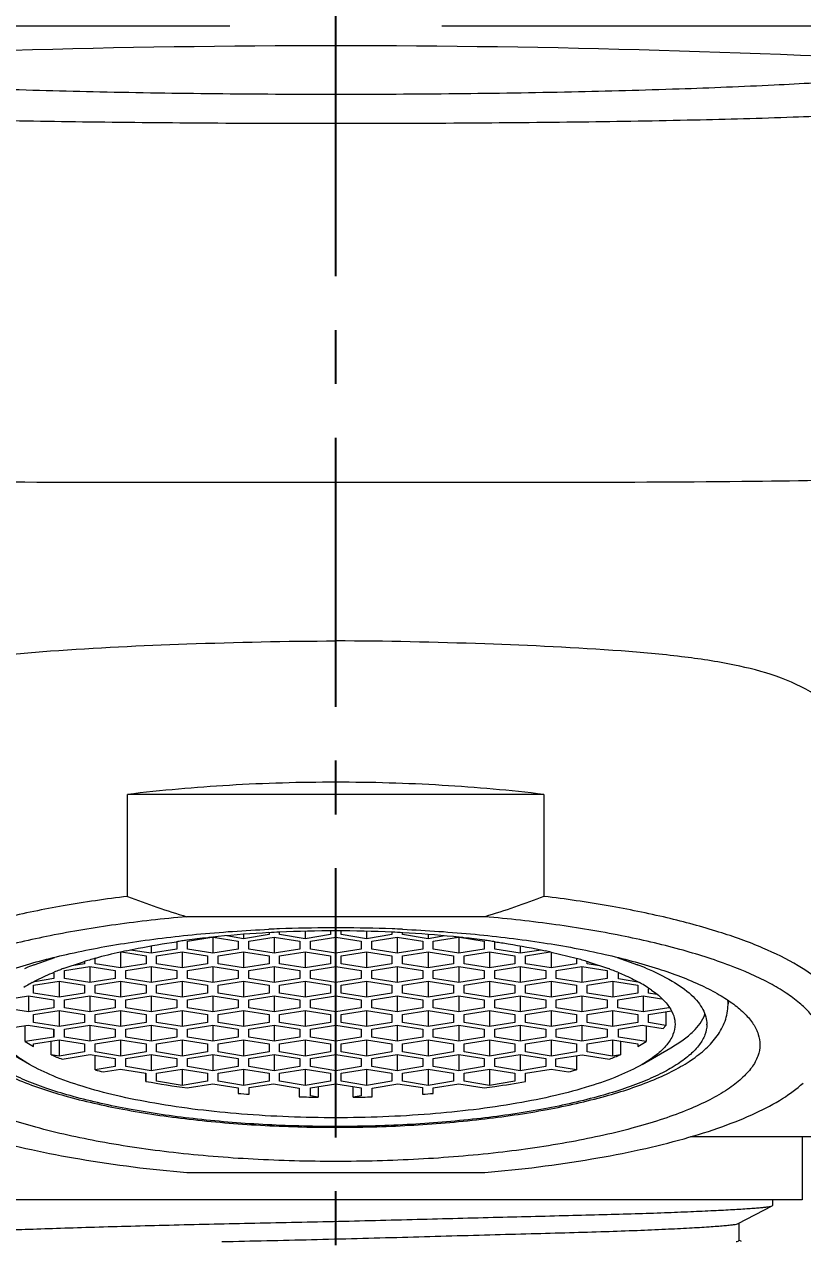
# Model space of a CAD drawing. Header units: millimetres. Extents: x 1334 to 1928, y -1757 to -1337.
# Drawn here: x 1688.21 to 1706.56, y -1538.83 to -1510.11 of the extents above; entities that cross this region are included whole.
import ezdxf

# ---------------------------------------------------------------- set-up
doc = ezdxf.new("R2010")
doc.units = ezdxf.units.MM
doc.header["$LTSCALE"] = 0.1
doc.linetypes.add('CENTERX2', pattern=[101.6, 63.5, -12.7, 12.7, -12.7])
doc.layers.get('0').update_dxf_attribs({"lineweight": 13})
doc.layers.add('CENTER', color=1, linetype='CENTERX2')
doc.layers.add('DIM', color=3, linetype='Continuous', lineweight=9)
doc.styles.get("Standard").update_dxf_attribs({"font": 'arial.ttf'})
doc.dimstyles.new('ISO-25', dxfattribs={"dimtxt": 2.5, "dimasz": 2.5, "dimexe": 1.25, "dimexo": 0.625, "dimtad": 1, "dimtxsty": 'Standard', "dimcen": 2.5, "dimadec": 0, "dimazin": 0, "dimtfac": 1, "dimtmove": 0, "dimatfit": 3, "dimfxl": 0, "dimarcsym": 0})

# ---------------------------------------------------------------- blocks, each defined once
blk = doc.blocks.new('*D28')
at = {"layer": 'Defpoints', "color": 0}
for p in [(1695.552, -1470.324), (1779.445, -1470.324), (1718.551, -1610.158)]:
    blk.add_point(p, dxfattribs=at)
at = {"layer": 'DIM', "color": 0, "linetype": 'ByBlock', "lineweight": -2}
for p, q in [((1696.177, -1470.324), (1780.695, -1470.324)), ((1779.445, -1607.658), (1779.445, -1472.824)), ((1719.176, -1610.158), (1780.695, -1610.158))]:
    blk.add_line(p, q, dxfattribs=at)
at = {"layer": 'DIM', "color": 0}
for points in [[(1779.028, -1472.824), (1779.861, -1472.824), (1779.445, -1470.324)], [(1779.028, -1607.658), (1779.861, -1607.658), (1779.445, -1610.158)]]:
    blk.add_solid(points, dxfattribs=at)
at = {"layer": 'DIM', "color": 0, "insert": (1775.815, -1540.591), "char_height": 5, "attachment_point": 5, "rotation": 90}
blk.add_mtext('139,8', dxfattribs=at)

msp = doc.modelspace()

# ---------------------------------------------------------------- linework, layer by layer
at = {"color": 7, "linetype": 'Continuous'}
for p, q in [((1693.052, -1510.158), (1676.298, -1510.158)), ((1714.809, -1510.158), (1698.052, -1510.158)), ((1695.552, -1511.76), (1695.552, -1510.619)), ((1695.552, -1524.662), (1695.552, -1520.926)), ((1690.643, -1530.688), (1690.643, -1528.284)), ((1700.461, -1528.284), (1690.643, -1528.284)), ((1700.461, -1528.284), (1700.461, -1530.688)), ((1699.066, -1531.168), (1692.038, -1531.168)), ((1692.052, -1531.745), (1692.632, -1531.653)), ((1692.052, -1531.936), (1692.052, -1531.745)), ((1692.629, -1531.653), (1692.651, -1531.651)), ((1692.652, -1531.65), (1692.652, -1532.032)), ((1692.658, -1531.651), (1693.252, -1531.745)), ((1693.377, -1531.686), (1692.984, -1531.623)), ((1693.252, -1531.745), (1693.252, -1531.936)), ((1693.377, -1531.59), (1693.377, -1531.686)), ((1693.977, -1531.59), (1693.377, -1531.686)), ((1693.502, -1531.745), (1694.102, -1531.65)), ((1693.502, -1531.936), (1693.502, -1531.745)), ((1693.977, -1531.548), (1693.977, -1531.59)), ((1694.102, -1531.65), (1694.102, -1532.032)), ((1694.102, -1531.65), (1694.702, -1531.745)), ((1694.227, -1531.59), (1694.227, -1531.537)), ((1694.827, -1531.686), (1694.227, -1531.59)), ((1694.702, -1531.745), (1694.702, -1531.936)), ((1694.827, -1531.512), (1694.827, -1531.686)), ((1695.427, -1531.59), (1694.827, -1531.686)), ((1694.952, -1531.745), (1695.552, -1531.65)), ((1694.952, -1531.936), (1694.952, -1531.745)), ((1695.427, -1531.507), (1695.427, -1531.59)), ((1695.552, -1531.65), (1695.552, -1532.032)), ((1695.552, -1531.65), (1696.152, -1531.745)), ((1695.677, -1531.59), (1695.677, -1531.507)), ((1696.277, -1531.686), (1695.677, -1531.59)), ((1696.152, -1531.745), (1696.152, -1531.936)), ((1696.277, -1531.512), (1696.277, -1531.686)), ((1696.877, -1531.59), (1696.277, -1531.686)), ((1696.402, -1531.745), (1697.002, -1531.65)), ((1696.402, -1531.936), (1696.402, -1531.745)), ((1696.877, -1531.537), (1696.877, -1531.59)), ((1697.002, -1531.65), (1697.002, -1532.032)), ((1697.002, -1531.65), (1697.602, -1531.745)), ((1697.127, -1531.59), (1697.127, -1531.548)), ((1697.727, -1531.686), (1697.127, -1531.59)), ((1697.602, -1531.745), (1697.602, -1531.936)), ((1697.727, -1531.59), (1697.727, -1531.686)), ((1698.12, -1531.623), (1697.727, -1531.686)), ((1697.852, -1531.745), (1698.446, -1531.651)), ((1697.852, -1531.936), (1697.852, -1531.745)), ((1698.452, -1531.65), (1698.452, -1532.032)), ((1698.452, -1531.651), (1698.475, -1531.653)), ((1698.472, -1531.653), (1699.052, -1531.745)), ((1699.052, -1531.745), (1699.052, -1531.936)), ((1690.477, -1532.004), (1690.477, -1532.378)), ((1690.497, -1531.999), (1691.077, -1532.091)), ((1691.202, -1532.032), (1690.713, -1531.954)), ((1691.202, -1531.862), (1691.202, -1532.032)), ((1691.802, -1531.936), (1691.202, -1532.032)), ((1691.327, -1532.091), (1691.927, -1531.996)), ((1691.802, -1531.763), (1691.802, -1531.936)), ((1691.927, -1531.996), (1691.927, -1532.378)), ((1691.927, -1531.996), (1692.527, -1532.091)), ((1692.652, -1532.032), (1692.052, -1531.936)), ((1693.252, -1531.936), (1692.652, -1532.032)), ((1692.777, -1532.091), (1693.377, -1531.996)), ((1693.377, -1531.996), (1693.377, -1532.378)), ((1693.377, -1531.996), (1693.977, -1532.091)), ((1694.102, -1532.032), (1693.502, -1531.936)), ((1694.702, -1531.936), (1694.102, -1532.032)), ((1694.227, -1532.091), (1694.827, -1531.996)), ((1694.827, -1531.996), (1694.827, -1532.378)), ((1694.827, -1531.996), (1695.427, -1532.091)), ((1695.552, -1532.032), (1694.952, -1531.936)), ((1696.152, -1531.936), (1695.552, -1532.032)), ((1695.677, -1532.091), (1696.277, -1531.996)), ((1696.277, -1531.996), (1696.277, -1532.378)), ((1696.277, -1531.996), (1696.877, -1532.091)), ((1697.002, -1532.032), (1696.402, -1531.936)), ((1697.602, -1531.936), (1697.002, -1532.032)), ((1697.127, -1532.091), (1697.727, -1531.996)), ((1697.727, -1531.996), (1697.727, -1532.378)), ((1697.727, -1531.996), (1698.327, -1532.091)), ((1698.452, -1532.032), (1697.852, -1531.936)), ((1699.052, -1531.936), (1698.452, -1532.032)), ((1698.577, -1532.091), (1699.177, -1531.996)), ((1699.177, -1531.996), (1699.177, -1532.378)), ((1699.177, -1531.996), (1699.777, -1532.091)), ((1699.302, -1531.936), (1699.302, -1531.763)), ((1699.902, -1532.032), (1699.302, -1531.936)), ((1699.902, -1531.862), (1699.902, -1532.032)), ((1700.391, -1531.954), (1699.902, -1532.032)), ((1700.027, -1532.091), (1700.607, -1531.999)), ((1700.627, -1532.004), (1700.627, -1532.378)), ((1700.63, -1532.002), (1701.222, -1532.15)), ((1688.441, -1532.301), (1688.93, -1532.129)), ((1689.124, -1532.393), (1689.604, -1532.231)), ((1689.627, -1532.282), (1689.33, -1532.33)), ((1689.627, -1532.227), (1689.627, -1532.282)), ((1689.877, -1532.282), (1689.877, -1532.158)), ((1690.477, -1532.378), (1689.877, -1532.282)), ((1691.077, -1532.282), (1690.477, -1532.378)), ((1691.077, -1532.091), (1691.077, -1532.282)), ((1691.327, -1532.282), (1691.327, -1532.091)), ((1691.927, -1532.378), (1691.327, -1532.282)), ((1692.527, -1532.282), (1691.927, -1532.378)), ((1692.527, -1532.091), (1692.527, -1532.282)), ((1692.777, -1532.282), (1692.777, -1532.091)), ((1693.377, -1532.378), (1692.777, -1532.282)), ((1693.977, -1532.282), (1693.377, -1532.378)), ((1693.977, -1532.091), (1693.977, -1532.282)), ((1694.227, -1532.282), (1694.227, -1532.091)), ((1694.827, -1532.378), (1694.227, -1532.282)), ((1695.427, -1532.282), (1694.827, -1532.378)), ((1695.427, -1532.091), (1695.427, -1532.282)), ((1695.677, -1532.282), (1695.677, -1532.091)), ((1696.277, -1532.378), (1695.677, -1532.282)), ((1696.877, -1532.282), (1696.277, -1532.378)), ((1696.877, -1532.091), (1696.877, -1532.282)), ((1697.127, -1532.282), (1697.127, -1532.091)), ((1697.727, -1532.378), (1697.127, -1532.282)), ((1698.327, -1532.282), (1697.727, -1532.378)), ((1698.327, -1532.091), (1698.327, -1532.282)), ((1698.577, -1532.282), (1698.577, -1532.091)), ((1699.177, -1532.378), (1698.577, -1532.282)), ((1699.777, -1532.282), (1699.177, -1532.378)), ((1699.777, -1532.091), (1699.777, -1532.282)), ((1700.027, -1532.282), (1700.027, -1532.091)), ((1700.627, -1532.378), (1700.027, -1532.282)), ((1701.227, -1532.282), (1700.627, -1532.378)), ((1701.227, -1532.158), (1701.227, -1532.282)), ((1701.477, -1532.282), (1701.477, -1532.227)), ((1701.774, -1532.33), (1701.477, -1532.282)), ((1701.5, -1532.231), (1701.98, -1532.393)), ((1702.184, -1532.133), (1702.664, -1532.301)), ((1688.9, -1532.484), (1688.9, -1532.629)), ((1689.152, -1532.437), (1689.752, -1532.342)), ((1689.152, -1532.628), (1689.152, -1532.437)), ((1689.752, -1532.342), (1689.752, -1532.724)), ((1689.752, -1532.342), (1690.352, -1532.437)), ((1690.352, -1532.437), (1690.352, -1532.628)), ((1690.602, -1532.437), (1691.202, -1532.342)), ((1690.602, -1532.628), (1690.602, -1532.437)), ((1691.202, -1532.342), (1691.202, -1532.724)), ((1691.202, -1532.342), (1691.802, -1532.437)), ((1691.802, -1532.437), (1691.802, -1532.628)), ((1692.052, -1532.437), (1692.652, -1532.342)), ((1692.052, -1532.628), (1692.052, -1532.437)), ((1692.652, -1532.342), (1692.652, -1532.724)), ((1692.652, -1532.342), (1693.252, -1532.437)), ((1693.252, -1532.437), (1693.252, -1532.628)), ((1693.502, -1532.437), (1694.102, -1532.342)), ((1693.502, -1532.628), (1693.502, -1532.437)), ((1694.102, -1532.342), (1694.102, -1532.724)), ((1694.102, -1532.342), (1694.702, -1532.437)), ((1694.702, -1532.437), (1694.702, -1532.628)), ((1694.952, -1532.437), (1695.552, -1532.342)), ((1694.952, -1532.628), (1694.952, -1532.437)), ((1695.552, -1532.342), (1695.552, -1532.724)), ((1695.552, -1532.342), (1696.152, -1532.437)), ((1696.152, -1532.437), (1696.152, -1532.628)), ((1696.402, -1532.437), (1697.002, -1532.342)), ((1696.402, -1532.628), (1696.402, -1532.437)), ((1697.002, -1532.342), (1697.002, -1532.724)), ((1697.002, -1532.342), (1697.602, -1532.437)), ((1697.602, -1532.437), (1697.602, -1532.628)), ((1697.852, -1532.437), (1698.452, -1532.342)), ((1697.852, -1532.628), (1697.852, -1532.437)), ((1698.452, -1532.342), (1698.452, -1532.724)), ((1698.452, -1532.342), (1699.052, -1532.437)), ((1699.052, -1532.437), (1699.052, -1532.628)), ((1699.302, -1532.437), (1699.902, -1532.342)), ((1699.302, -1532.628), (1699.302, -1532.437)), ((1699.902, -1532.342), (1699.902, -1532.724)), ((1699.902, -1532.342), (1700.502, -1532.437)), ((1700.502, -1532.437), (1700.502, -1532.628)), ((1700.752, -1532.437), (1701.352, -1532.342)), ((1700.752, -1532.628), (1700.752, -1532.437)), ((1701.352, -1532.342), (1701.352, -1532.724)), ((1701.352, -1532.342), (1701.952, -1532.437)), ((1701.952, -1532.437), (1701.952, -1532.628)), ((1702.219, -1532.631), (1702.219, -1532.491)), ((1688.427, -1532.784), (1689.027, -1532.688)), ((1688.427, -1532.975), (1688.427, -1532.784)), ((1688.9, -1532.629), (1688.444, -1532.701)), ((1689.027, -1532.688), (1689.027, -1533.07)), ((1689.027, -1532.688), (1689.627, -1532.784)), ((1689.752, -1532.724), (1689.152, -1532.628)), ((1689.627, -1532.784), (1689.627, -1532.975)), ((1690.352, -1532.628), (1689.752, -1532.724)), ((1689.877, -1532.784), (1690.477, -1532.688)), ((1689.877, -1532.975), (1689.877, -1532.784)), ((1690.477, -1532.688), (1690.477, -1533.07)), ((1690.477, -1532.688), (1691.077, -1532.784)), ((1691.202, -1532.724), (1690.602, -1532.628)), ((1691.077, -1532.784), (1691.077, -1532.975)), ((1691.802, -1532.628), (1691.202, -1532.724)), ((1691.327, -1532.784), (1691.927, -1532.688)), ((1691.327, -1532.975), (1691.327, -1532.784)), ((1691.927, -1532.688), (1691.927, -1533.07)), ((1691.927, -1532.688), (1692.527, -1532.784)), ((1692.652, -1532.724), (1692.052, -1532.628)), ((1692.527, -1532.784), (1692.527, -1532.975)), ((1693.252, -1532.628), (1692.652, -1532.724)), ((1692.777, -1532.784), (1693.377, -1532.688)), ((1692.777, -1532.975), (1692.777, -1532.784)), ((1693.377, -1532.688), (1693.377, -1533.07)), ((1693.377, -1532.688), (1693.977, -1532.784)), ((1694.102, -1532.724), (1693.502, -1532.628)), ((1693.977, -1532.784), (1693.977, -1532.975)), ((1694.702, -1532.628), (1694.102, -1532.724)), ((1694.227, -1532.784), (1694.827, -1532.688)), ((1694.227, -1532.975), (1694.227, -1532.784)), ((1694.827, -1532.688), (1694.827, -1533.07)), ((1694.827, -1532.688), (1695.427, -1532.784)), ((1695.552, -1532.724), (1694.952, -1532.628)), ((1695.427, -1532.784), (1695.427, -1532.975)), ((1696.152, -1532.628), (1695.552, -1532.724)), ((1695.677, -1532.784), (1696.277, -1532.688)), ((1695.677, -1532.975), (1695.677, -1532.784)), ((1696.277, -1532.688), (1696.277, -1533.07)), ((1696.277, -1532.688), (1696.877, -1532.784)), ((1697.002, -1532.724), (1696.402, -1532.628)), ((1696.877, -1532.784), (1696.877, -1532.975)), ((1697.602, -1532.628), (1697.002, -1532.724)), ((1697.127, -1532.784), (1697.727, -1532.688)), ((1697.127, -1532.975), (1697.127, -1532.784)), ((1697.727, -1532.688), (1697.727, -1533.07)), ((1697.727, -1532.688), (1698.327, -1532.784)), ((1698.452, -1532.724), (1697.852, -1532.628)), ((1698.327, -1532.784), (1698.327, -1532.975)), ((1699.052, -1532.628), (1698.452, -1532.724)), ((1698.577, -1532.784), (1699.177, -1532.688)), ((1698.577, -1532.975), (1698.577, -1532.784)), ((1699.177, -1532.688), (1699.177, -1533.07)), ((1699.177, -1532.688), (1699.777, -1532.784)), ((1699.902, -1532.724), (1699.302, -1532.628)), ((1699.777, -1532.784), (1699.777, -1532.975)), ((1700.502, -1532.628), (1699.902, -1532.724)), ((1700.027, -1532.784), (1700.627, -1532.688)), ((1700.027, -1532.975), (1700.027, -1532.784)), ((1700.627, -1532.688), (1700.627, -1533.07)), ((1700.627, -1532.688), (1701.227, -1532.784)), ((1701.352, -1532.724), (1700.752, -1532.628)), ((1701.227, -1532.784), (1701.227, -1532.975)), ((1701.952, -1532.628), (1701.352, -1532.724)), ((1701.478, -1532.783), (1702.075, -1532.688)), ((1701.478, -1532.974), (1701.478, -1532.783)), ((1702.075, -1532.688), (1702.678, -1532.784)), ((1702.081, -1532.688), (1702.081, -1533.07)), ((1702.675, -1532.709), (1702.219, -1532.631)), ((1702.678, -1532.784), (1702.678, -1532.975)), ((1702.929, -1532.974), (1702.929, -1532.868)), ((1687.868, -1533.103), (1688.302, -1533.034)), ((1688.302, -1533.034), (1688.302, -1533.416)), ((1688.302, -1533.034), (1688.902, -1533.13)), ((1689.027, -1533.07), (1688.427, -1532.975)), ((1688.902, -1533.13), (1688.902, -1533.321)), ((1689.627, -1532.975), (1689.027, -1533.07)), ((1689.152, -1533.13), (1689.752, -1533.034)), ((1689.152, -1533.321), (1689.152, -1533.13)), ((1689.752, -1533.034), (1689.752, -1533.416)), ((1689.752, -1533.034), (1690.352, -1533.13)), ((1690.477, -1533.07), (1689.877, -1532.975)), ((1690.352, -1533.13), (1690.352, -1533.321)), ((1691.077, -1532.975), (1690.477, -1533.07)), ((1690.602, -1533.13), (1691.202, -1533.034)), ((1690.602, -1533.321), (1690.602, -1533.13)), ((1691.202, -1533.034), (1691.202, -1533.416)), ((1691.202, -1533.034), (1691.802, -1533.13)), ((1691.927, -1533.07), (1691.327, -1532.975)), ((1691.802, -1533.13), (1691.802, -1533.321)), ((1692.527, -1532.975), (1691.927, -1533.07)), ((1692.052, -1533.13), (1692.652, -1533.034)), ((1692.052, -1533.321), (1692.052, -1533.13)), ((1692.652, -1533.034), (1692.652, -1533.416)), ((1692.652, -1533.034), (1693.252, -1533.13)), ((1693.377, -1533.07), (1692.777, -1532.975)), ((1693.252, -1533.13), (1693.252, -1533.321)), ((1693.977, -1532.975), (1693.377, -1533.07)), ((1693.502, -1533.13), (1694.102, -1533.034)), ((1693.502, -1533.321), (1693.502, -1533.13)), ((1694.102, -1533.034), (1694.102, -1533.416)), ((1694.102, -1533.034), (1694.702, -1533.13)), ((1694.827, -1533.07), (1694.227, -1532.975)), ((1694.702, -1533.13), (1694.702, -1533.321)), ((1695.427, -1532.975), (1694.827, -1533.07)), ((1694.952, -1533.13), (1695.552, -1533.034)), ((1694.952, -1533.321), (1694.952, -1533.13)), ((1695.552, -1533.034), (1695.552, -1533.416)), ((1695.552, -1533.034), (1696.152, -1533.13)), ((1696.277, -1533.07), (1695.677, -1532.975)), ((1696.152, -1533.13), (1696.152, -1533.321)), ((1696.877, -1532.975), (1696.277, -1533.07)), ((1696.402, -1533.13), (1697.002, -1533.034)), ((1696.402, -1533.321), (1696.402, -1533.13)), ((1697.002, -1533.034), (1697.002, -1533.416)), ((1697.002, -1533.034), (1697.602, -1533.13)), ((1697.727, -1533.07), (1697.127, -1532.975)), ((1697.602, -1533.13), (1697.602, -1533.321)), ((1698.327, -1532.975), (1697.727, -1533.07)), ((1697.852, -1533.13), (1698.452, -1533.034)), ((1697.852, -1533.321), (1697.852, -1533.13)), ((1698.452, -1533.034), (1698.452, -1533.416)), ((1698.452, -1533.034), (1699.052, -1533.13)), ((1699.177, -1533.07), (1698.577, -1532.975)), ((1699.052, -1533.13), (1699.052, -1533.321)), ((1699.777, -1532.975), (1699.177, -1533.07)), ((1699.302, -1533.13), (1699.902, -1533.034)), ((1699.302, -1533.321), (1699.302, -1533.13)), ((1699.902, -1533.034), (1699.902, -1533.416)), ((1699.902, -1533.034), (1700.502, -1533.13)), ((1700.627, -1533.07), (1700.027, -1532.975)), ((1700.502, -1533.13), (1700.502, -1533.321)), ((1701.227, -1532.975), (1700.627, -1533.07)), ((1700.752, -1533.13), (1701.352, -1533.034)), ((1700.752, -1533.321), (1700.752, -1533.13)), ((1701.352, -1533.034), (1701.352, -1533.416)), ((1701.352, -1533.034), (1701.952, -1533.13)), ((1702.081, -1533.07), (1701.478, -1532.974)), ((1701.952, -1533.13), (1701.952, -1533.321)), ((1702.678, -1532.975), (1702.081, -1533.07)), ((1702.202, -1533.13), (1702.802, -1533.034)), ((1702.202, -1533.321), (1702.202, -1533.13)), ((1702.802, -1533.034), (1702.802, -1533.416)), ((1702.802, -1533.034), (1703.236, -1533.103)), ((1703.125, -1533.005), (1702.929, -1532.974)), ((1704.802, -1533.159), (1704.802, -1533.225)), ((1688.302, -1533.416), (1687.702, -1533.321)), ((1688.902, -1533.321), (1688.302, -1533.416)), ((1688.427, -1533.476), (1689.027, -1533.38)), ((1689.027, -1533.38), (1689.027, -1533.762)), ((1689.027, -1533.38), (1689.627, -1533.476)), ((1689.752, -1533.416), (1689.152, -1533.321)), ((1690.352, -1533.321), (1689.752, -1533.416)), ((1689.877, -1533.476), (1690.477, -1533.38)), ((1690.477, -1533.38), (1690.477, -1533.762)), ((1690.477, -1533.38), (1691.077, -1533.476)), ((1691.202, -1533.416), (1690.602, -1533.321)), ((1691.802, -1533.321), (1691.202, -1533.416)), ((1691.327, -1533.476), (1691.927, -1533.38)), ((1691.927, -1533.38), (1691.927, -1533.762)), ((1691.927, -1533.38), (1692.527, -1533.476)), ((1692.652, -1533.416), (1692.052, -1533.321)), ((1693.252, -1533.321), (1692.652, -1533.416)), ((1692.777, -1533.476), (1693.377, -1533.38)), ((1693.377, -1533.38), (1693.377, -1533.762)), ((1693.377, -1533.38), (1693.977, -1533.476)), ((1694.102, -1533.416), (1693.502, -1533.321)), ((1694.702, -1533.321), (1694.102, -1533.416)), ((1694.227, -1533.476), (1694.827, -1533.38)), ((1694.827, -1533.38), (1694.827, -1533.762)), ((1694.827, -1533.38), (1695.427, -1533.476)), ((1695.552, -1533.416), (1694.952, -1533.321)), ((1696.152, -1533.321), (1695.552, -1533.416)), ((1695.677, -1533.476), (1696.277, -1533.38)), ((1696.277, -1533.38), (1696.277, -1533.762)), ((1696.277, -1533.38), (1696.877, -1533.476)), ((1697.002, -1533.416), (1696.402, -1533.321)), ((1697.602, -1533.321), (1697.002, -1533.416)), ((1697.127, -1533.476), (1697.727, -1533.38)), ((1697.727, -1533.38), (1697.727, -1533.762)), ((1697.727, -1533.38), (1698.327, -1533.476)), ((1698.452, -1533.416), (1697.852, -1533.321)), ((1699.052, -1533.321), (1698.452, -1533.416)), ((1698.577, -1533.476), (1699.177, -1533.38)), ((1699.177, -1533.38), (1699.177, -1533.762)), ((1699.177, -1533.38), (1699.777, -1533.476)), ((1699.902, -1533.416), (1699.302, -1533.321)), ((1700.502, -1533.321), (1699.902, -1533.416)), ((1700.027, -1533.476), (1700.627, -1533.38)), ((1700.627, -1533.38), (1700.627, -1533.762)), ((1700.627, -1533.38), (1701.227, -1533.476)), ((1701.352, -1533.416), (1700.752, -1533.321)), ((1701.952, -1533.321), (1701.352, -1533.416)), ((1701.478, -1533.476), (1702.081, -1533.38)), ((1702.075, -1533.38), (1702.075, -1533.762)), ((1702.081, -1533.38), (1702.678, -1533.476)), ((1702.802, -1533.416), (1702.202, -1533.321)), ((1703.402, -1533.321), (1702.802, -1533.416)), ((1702.929, -1533.476), (1703.466, -1533.391)), ((1703.337, -1533.411), (1703.337, -1533.732)), ((1703.402, -1533.304), (1703.402, -1533.321)), ((1687.83, -1533.801), (1688.301, -1533.726)), ((1688.231, -1534.114), (1688.231, -1533.738)), ((1688.301, -1533.726), (1688.9, -1533.822)), ((1688.427, -1533.667), (1688.427, -1533.476)), ((1689.027, -1533.762), (1688.427, -1533.667)), ((1689.627, -1533.667), (1689.027, -1533.762)), ((1689.152, -1533.822), (1689.752, -1533.727)), ((1689.627, -1533.476), (1689.627, -1533.667)), ((1689.752, -1533.727), (1689.752, -1534.108)), ((1689.752, -1533.727), (1690.352, -1533.822)), ((1689.877, -1533.667), (1689.877, -1533.476)), ((1690.477, -1533.762), (1689.877, -1533.667)), ((1691.077, -1533.667), (1690.477, -1533.762)), ((1690.602, -1533.822), (1691.202, -1533.727)), ((1691.077, -1533.476), (1691.077, -1533.667)), ((1691.202, -1533.727), (1691.202, -1534.108)), ((1691.202, -1533.727), (1691.802, -1533.822)), ((1691.327, -1533.667), (1691.327, -1533.476)), ((1691.927, -1533.762), (1691.327, -1533.667)), ((1692.527, -1533.667), (1691.927, -1533.762)), ((1692.052, -1533.822), (1692.652, -1533.727)), ((1692.527, -1533.476), (1692.527, -1533.667)), ((1692.652, -1533.727), (1692.652, -1534.108)), ((1692.652, -1533.727), (1693.252, -1533.822)), ((1692.777, -1533.667), (1692.777, -1533.476)), ((1693.377, -1533.762), (1692.777, -1533.667)), ((1693.977, -1533.667), (1693.377, -1533.762)), ((1693.502, -1533.822), (1694.102, -1533.727)), ((1693.977, -1533.476), (1693.977, -1533.667)), ((1694.102, -1533.727), (1694.102, -1534.108)), ((1694.102, -1533.727), (1694.702, -1533.822)), ((1694.227, -1533.667), (1694.227, -1533.476)), ((1694.827, -1533.762), (1694.227, -1533.667)), ((1695.427, -1533.667), (1694.827, -1533.762)), ((1694.952, -1533.822), (1695.552, -1533.727)), ((1695.427, -1533.476), (1695.427, -1533.667)), ((1695.552, -1533.727), (1695.552, -1534.108)), ((1695.552, -1533.727), (1696.152, -1533.822)), ((1695.677, -1533.667), (1695.677, -1533.476)), ((1696.277, -1533.762), (1695.677, -1533.667)), ((1696.877, -1533.667), (1696.277, -1533.762)), ((1696.402, -1533.822), (1697.002, -1533.727)), ((1696.877, -1533.476), (1696.877, -1533.667)), ((1697.002, -1533.727), (1697.002, -1534.108)), ((1697.002, -1533.727), (1697.602, -1533.822)), ((1697.127, -1533.667), (1697.127, -1533.476)), ((1697.727, -1533.762), (1697.127, -1533.667)), ((1698.327, -1533.667), (1697.727, -1533.762)), ((1697.852, -1533.822), (1698.452, -1533.727)), ((1698.327, -1533.476), (1698.327, -1533.667)), ((1698.452, -1533.727), (1698.452, -1534.108)), ((1698.452, -1533.727), (1699.052, -1533.822)), ((1698.577, -1533.667), (1698.577, -1533.476)), ((1699.177, -1533.762), (1698.577, -1533.667)), ((1699.777, -1533.667), (1699.177, -1533.762)), ((1699.302, -1533.822), (1699.902, -1533.727)), ((1699.777, -1533.476), (1699.777, -1533.667)), ((1699.902, -1533.727), (1699.902, -1534.108)), ((1699.902, -1533.727), (1700.502, -1533.822)), ((1700.027, -1533.667), (1700.027, -1533.476)), ((1700.627, -1533.762), (1700.027, -1533.667)), ((1701.227, -1533.667), (1700.627, -1533.762)), ((1700.752, -1533.822), (1701.352, -1533.727)), ((1701.227, -1533.476), (1701.227, -1533.667)), ((1701.352, -1533.727), (1701.352, -1534.108)), ((1701.352, -1533.727), (1701.952, -1533.822)), ((1701.478, -1533.667), (1701.478, -1533.476)), ((1702.075, -1533.762), (1701.478, -1533.667)), ((1702.678, -1533.667), (1702.075, -1533.762)), ((1702.219, -1533.819), (1702.775, -1533.725)), ((1702.678, -1533.476), (1702.678, -1533.667)), ((1702.775, -1533.725), (1703.273, -1533.802)), ((1702.871, -1533.74), (1702.871, -1534.115)), ((1702.929, -1533.667), (1702.929, -1533.476)), ((1703.337, -1533.732), (1702.929, -1533.667)), ((1703.273, -1533.802), (1703.337, -1533.732)), ((1688.9, -1534.011), (1688.231, -1534.114)), ((1688.899, -1533.822), (1688.899, -1534.011)), ((1688.9, -1533.822), (1688.9, -1534.011)), ((1689.152, -1534.013), (1689.152, -1533.822)), ((1689.752, -1534.108), (1689.152, -1534.013)), ((1690.352, -1534.013), (1689.752, -1534.108)), ((1690.352, -1533.822), (1690.352, -1534.013)), ((1690.602, -1534.013), (1690.602, -1533.822)), ((1691.202, -1534.108), (1690.602, -1534.013)), ((1691.802, -1534.013), (1691.202, -1534.108)), ((1691.802, -1533.822), (1691.802, -1534.013)), ((1692.052, -1534.013), (1692.052, -1533.822)), ((1692.652, -1534.108), (1692.052, -1534.013)), ((1693.252, -1534.013), (1692.652, -1534.108)), ((1693.252, -1533.822), (1693.252, -1534.013)), ((1693.502, -1534.013), (1693.502, -1533.822)), ((1694.102, -1534.108), (1693.502, -1534.013)), ((1694.702, -1534.013), (1694.102, -1534.108)), ((1694.702, -1533.822), (1694.702, -1534.013)), ((1694.952, -1534.013), (1694.952, -1533.822)), ((1695.552, -1534.108), (1694.952, -1534.013)), ((1696.152, -1534.013), (1695.552, -1534.108)), ((1696.152, -1533.822), (1696.152, -1534.013)), ((1696.402, -1534.013), (1696.402, -1533.822)), ((1697.002, -1534.108), (1696.402, -1534.013)), ((1697.602, -1534.013), (1697.002, -1534.108)), ((1697.602, -1533.822), (1697.602, -1534.013)), ((1697.852, -1534.013), (1697.852, -1533.822)), ((1698.452, -1534.108), (1697.852, -1534.013)), ((1699.052, -1534.013), (1698.452, -1534.108)), ((1699.052, -1533.822), (1699.052, -1534.013)), ((1699.302, -1534.013), (1699.302, -1533.822)), ((1699.902, -1534.108), (1699.302, -1534.013)), ((1700.502, -1534.013), (1699.902, -1534.108)), ((1700.502, -1533.822), (1700.502, -1534.013)), ((1700.752, -1534.013), (1700.752, -1533.822)), ((1701.352, -1534.108), (1700.752, -1534.013)), ((1701.952, -1534.013), (1701.352, -1534.108)), ((1701.952, -1533.822), (1701.952, -1534.013)), ((1702.219, -1534.014), (1702.219, -1533.819)), ((1702.871, -1534.115), (1702.219, -1534.014)), ((1688.33, -1534.654), (1687.653, -1534.263)), ((1688.231, -1534.114), (1688.427, -1534.228)), ((1688.427, -1534.168), (1689.027, -1534.073)), ((1688.427, -1534.228), (1688.427, -1534.168)), ((1688.839, -1534.425), (1688.839, -1534.103)), ((1689.027, -1534.073), (1689.027, -1534.455)), ((1689.027, -1534.073), (1689.627, -1534.168)), ((1689.627, -1534.168), (1689.627, -1534.359)), ((1689.877, -1534.168), (1690.477, -1534.073)), ((1689.877, -1534.359), (1689.877, -1534.168)), ((1690.477, -1534.073), (1690.477, -1534.455)), ((1690.477, -1534.073), (1691.077, -1534.168)), ((1691.077, -1534.168), (1691.077, -1534.359)), ((1691.327, -1534.168), (1691.927, -1534.073)), ((1691.327, -1534.359), (1691.327, -1534.168)), ((1691.927, -1534.073), (1691.927, -1534.455)), ((1691.927, -1534.073), (1692.527, -1534.168)), ((1692.527, -1534.168), (1692.527, -1534.359)), ((1692.777, -1534.168), (1693.377, -1534.073)), ((1692.777, -1534.359), (1692.777, -1534.168)), ((1693.377, -1534.073), (1693.377, -1534.455)), ((1693.377, -1534.073), (1693.977, -1534.168)), ((1693.977, -1534.168), (1693.977, -1534.359)), ((1694.227, -1534.168), (1694.827, -1534.073)), ((1694.227, -1534.359), (1694.227, -1534.168)), ((1694.827, -1534.073), (1694.827, -1534.455)), ((1694.827, -1534.073), (1695.427, -1534.168)), ((1695.427, -1534.168), (1695.427, -1534.359)), ((1695.677, -1534.168), (1696.277, -1534.073)), ((1695.677, -1534.359), (1695.677, -1534.168)), ((1696.277, -1534.073), (1696.277, -1534.455)), ((1696.277, -1534.073), (1696.877, -1534.168)), ((1696.877, -1534.168), (1696.877, -1534.359)), ((1697.127, -1534.168), (1697.727, -1534.073)), ((1697.127, -1534.359), (1697.127, -1534.168)), ((1697.727, -1534.073), (1697.727, -1534.455)), ((1697.727, -1534.073), (1698.327, -1534.168)), ((1698.327, -1534.168), (1698.327, -1534.359)), ((1698.577, -1534.168), (1699.177, -1534.073)), ((1698.577, -1534.359), (1698.577, -1534.168)), ((1699.177, -1534.073), (1699.177, -1534.455)), ((1699.177, -1534.073), (1699.777, -1534.168)), ((1699.777, -1534.168), (1699.777, -1534.359)), ((1700.027, -1534.168), (1700.627, -1534.073)), ((1700.027, -1534.359), (1700.027, -1534.168)), ((1700.627, -1534.073), (1700.627, -1534.455)), ((1700.627, -1534.073), (1701.227, -1534.168)), ((1701.227, -1534.168), (1701.227, -1534.359)), ((1701.477, -1534.168), (1702.077, -1534.073)), ((1701.477, -1534.359), (1701.477, -1534.168)), ((1702.077, -1534.073), (1702.077, -1534.455)), ((1702.077, -1534.073), (1702.677, -1534.168)), ((1702.265, -1534.103), (1702.265, -1534.425)), ((1702.677, -1534.228), (1702.871, -1534.115)), ((1702.677, -1534.168), (1702.677, -1534.228)), ((1702.774, -1534.654), (1703.451, -1534.263)), ((1689.027, -1534.455), (1688.839, -1534.425)), ((1689.627, -1534.359), (1689.027, -1534.455)), ((1689.098, -1534.528), (1689.757, -1534.421)), ((1689.757, -1534.421), (1690.352, -1534.515)), ((1690.477, -1534.455), (1689.877, -1534.359)), ((1689.881, -1534.781), (1689.881, -1534.44)), ((1690.352, -1534.515), (1690.352, -1534.705)), ((1691.077, -1534.359), (1690.477, -1534.455)), ((1690.602, -1534.514), (1691.202, -1534.419)), ((1690.602, -1534.705), (1690.602, -1534.514)), ((1691.202, -1534.419), (1691.202, -1534.801)), ((1691.202, -1534.419), (1691.802, -1534.514)), ((1691.927, -1534.455), (1691.327, -1534.359)), ((1691.802, -1534.514), (1691.802, -1534.705)), ((1692.527, -1534.359), (1691.927, -1534.455)), ((1692.052, -1534.514), (1692.652, -1534.419)), ((1692.052, -1534.705), (1692.052, -1534.514)), ((1692.652, -1534.419), (1692.652, -1534.801)), ((1692.652, -1534.419), (1693.252, -1534.514)), ((1693.377, -1534.455), (1692.777, -1534.359)), ((1693.252, -1534.514), (1693.252, -1534.705)), ((1693.977, -1534.359), (1693.377, -1534.455)), ((1693.502, -1534.514), (1694.102, -1534.419)), ((1693.502, -1534.705), (1693.502, -1534.514)), ((1694.102, -1534.419), (1694.102, -1534.801)), ((1694.102, -1534.419), (1694.702, -1534.514)), ((1694.827, -1534.455), (1694.227, -1534.359)), ((1694.702, -1534.514), (1694.702, -1534.705)), ((1695.427, -1534.359), (1694.827, -1534.455)), ((1694.952, -1534.514), (1695.552, -1534.419)), ((1694.952, -1534.705), (1694.952, -1534.514)), ((1695.552, -1534.419), (1695.552, -1534.801)), ((1695.552, -1534.419), (1696.152, -1534.514)), ((1696.277, -1534.455), (1695.677, -1534.359)), ((1696.152, -1534.514), (1696.152, -1534.705)), ((1696.877, -1534.359), (1696.277, -1534.455)), ((1696.402, -1534.514), (1697.002, -1534.419)), ((1696.402, -1534.705), (1696.402, -1534.514)), ((1697.002, -1534.419), (1697.002, -1534.801)), ((1697.002, -1534.419), (1697.602, -1534.514)), ((1697.727, -1534.455), (1697.127, -1534.359)), ((1697.602, -1534.514), (1697.602, -1534.705)), ((1698.327, -1534.359), (1697.727, -1534.455)), ((1697.852, -1534.514), (1698.452, -1534.419)), ((1697.852, -1534.705), (1697.852, -1534.514)), ((1698.452, -1534.419), (1698.452, -1534.801)), ((1698.452, -1534.419), (1699.052, -1534.514)), ((1699.177, -1534.455), (1698.577, -1534.359)), ((1699.052, -1534.514), (1699.052, -1534.705)), ((1699.777, -1534.359), (1699.177, -1534.455)), ((1699.302, -1534.514), (1699.902, -1534.419)), ((1699.302, -1534.705), (1699.302, -1534.514)), ((1699.902, -1534.419), (1699.902, -1534.801)), ((1699.902, -1534.419), (1700.502, -1534.514)), ((1700.627, -1534.455), (1700.027, -1534.359)), ((1700.502, -1534.514), (1700.502, -1534.705)), ((1701.227, -1534.359), (1700.627, -1534.455)), ((1700.741, -1534.52), (1701.364, -1534.424)), ((1700.741, -1534.699), (1700.741, -1534.52)), ((1701.228, -1534.445), (1701.228, -1534.779)), ((1701.364, -1534.424), (1702.005, -1534.529)), ((1702.077, -1534.455), (1701.477, -1534.359)), ((1702.265, -1534.425), (1702.077, -1534.455)), ((1690.352, -1534.705), (1689.881, -1534.781)), ((1690.066, -1534.83), (1690.477, -1534.765)), ((1690.477, -1534.765), (1691.075, -1534.86)), ((1691.202, -1534.801), (1690.602, -1534.705)), ((1691.074, -1535.053), (1691.074, -1534.86)), ((1691.075, -1534.86), (1691.075, -1535.053)), ((1691.802, -1534.705), (1691.202, -1534.801)), ((1691.327, -1534.86), (1691.927, -1534.765)), ((1691.327, -1535.051), (1691.327, -1534.86)), ((1691.927, -1534.765), (1691.927, -1535.147)), ((1691.927, -1534.765), (1692.527, -1534.86)), ((1692.652, -1534.801), (1692.052, -1534.705)), ((1692.527, -1534.86), (1692.527, -1535.051)), ((1693.252, -1534.705), (1692.652, -1534.801)), ((1692.777, -1534.86), (1693.377, -1534.765)), ((1692.777, -1535.051), (1692.777, -1534.86)), ((1693.377, -1534.765), (1693.377, -1535.147)), ((1693.377, -1534.765), (1693.977, -1534.86)), ((1694.102, -1534.801), (1693.502, -1534.705)), ((1693.977, -1534.86), (1693.977, -1535.051)), ((1694.702, -1534.705), (1694.102, -1534.801)), ((1694.227, -1534.86), (1694.827, -1534.765)), ((1694.227, -1535.051), (1694.227, -1534.86)), ((1694.827, -1534.765), (1694.827, -1535.147)), ((1694.827, -1534.765), (1695.427, -1534.86)), ((1695.552, -1534.801), (1694.952, -1534.705)), ((1695.427, -1534.86), (1695.427, -1535.051)), ((1696.152, -1534.705), (1695.552, -1534.801)), ((1695.677, -1534.86), (1696.277, -1534.765)), ((1695.677, -1535.051), (1695.677, -1534.86)), ((1696.277, -1534.765), (1696.277, -1535.147)), ((1696.277, -1534.765), (1696.877, -1534.86)), ((1697.002, -1534.801), (1696.402, -1534.705)), ((1696.877, -1534.86), (1696.877, -1535.051)), ((1697.602, -1534.705), (1697.002, -1534.801)), ((1697.127, -1534.86), (1697.727, -1534.765)), ((1697.127, -1535.051), (1697.127, -1534.86)), ((1697.727, -1534.765), (1697.727, -1535.147)), ((1697.727, -1534.765), (1698.327, -1534.86)), ((1698.452, -1534.801), (1697.852, -1534.705)), ((1698.327, -1534.86), (1698.327, -1535.051)), ((1699.052, -1534.705), (1698.452, -1534.801)), ((1698.577, -1534.86), (1699.177, -1534.765)), ((1698.577, -1535.051), (1698.577, -1534.86)), ((1699.177, -1534.765), (1699.177, -1535.147)), ((1699.177, -1534.765), (1699.777, -1534.86)), ((1699.902, -1534.801), (1699.302, -1534.705)), ((1699.777, -1534.86), (1699.777, -1535.051)), ((1700.502, -1534.705), (1699.902, -1534.801)), ((1700.029, -1534.861), (1700.629, -1534.765)), ((1700.029, -1535.053), (1700.029, -1534.861)), ((1700.629, -1534.765), (1701.038, -1534.83)), ((1701.228, -1534.779), (1700.741, -1534.699)), ((1691.927, -1535.147), (1691.327, -1535.051)), ((1692.527, -1535.051), (1691.927, -1535.147)), ((1692.05, -1535.208), (1692.653, -1535.111)), ((1692.653, -1535.111), (1693.252, -1535.207)), ((1693.377, -1535.147), (1692.777, -1535.051)), ((1693.977, -1535.051), (1693.377, -1535.147)), ((1693.507, -1535.199), (1694.085, -1535.113)), ((1694.085, -1535.113), (1694.692, -1535.212)), ((1694.827, -1535.147), (1694.227, -1535.051)), ((1695.427, -1535.051), (1694.827, -1535.147)), ((1694.952, -1535.207), (1695.552, -1535.111)), ((1695.14, -1535.177), (1695.14, -1535.427)), ((1695.552, -1535.111), (1696.152, -1535.207)), ((1696.277, -1535.147), (1695.677, -1535.051)), ((1695.964, -1535.427), (1695.964, -1535.177)), ((1696.877, -1535.051), (1696.277, -1535.147)), ((1696.412, -1535.212), (1697.018, -1535.113)), ((1697.018, -1535.113), (1697.596, -1535.199)), ((1697.727, -1535.147), (1697.127, -1535.051)), ((1698.327, -1535.051), (1697.727, -1535.147)), ((1697.851, -1535.207), (1698.452, -1535.112)), ((1698.452, -1535.112), (1699.054, -1535.208)), ((1699.177, -1535.147), (1698.577, -1535.051)), ((1699.777, -1535.051), (1699.177, -1535.147)), ((1693.252, -1535.207), (1693.252, -1535.337)), ((1693.507, -1535.357), (1693.507, -1535.199)), ((1694.692, -1535.212), (1694.692, -1535.418)), ((1694.952, -1535.397), (1694.952, -1535.207)), ((1695.14, -1535.427), (1694.952, -1535.397)), ((1696.152, -1535.397), (1695.964, -1535.427)), ((1696.152, -1535.207), (1696.152, -1535.397)), ((1696.412, -1535.418), (1696.412, -1535.212)), ((1697.596, -1535.199), (1697.596, -1535.357)), ((1697.851, -1535.337), (1697.851, -1535.207)), ((1703.915, -1536.351), (1709.336, -1536.351)), ((1706.552, -1536.351), (1706.552, -1537.851)), ((1706.552, -1536.351), (1706.552, -1537.851)), ((1692.038, -1537.205), (1699.066, -1537.205)), ((1706.552, -1537.851), (1684.552, -1537.851)), ((1706.552, -1537.851), (1684.552, -1537.851)), ((1705.042, -1538.407), (1705.843, -1537.99)), ((1705.843, -1537.99), (1705.852, -1537.98)), ((1705.852, -1537.851), (1705.852, -1537.98)), ((1705.052, -1538.402), (1705.052, -1538.806)), ((1705.118, -1538.835), (1705.054, -1538.802))]:
    msp.add_line(p, q, dxfattribs=at)
for centre, radius, start, end in [((1695.551, -1776.033), 265.414, 89.99988, 93.29335), ((1695.552, -1776.033), 265.414, 86.70664, 90.00012), ((1695.525, -1566.686), 35.255, 92.1116, 92.5188), ((1695.547, -1567.315), 35.885, 90.1922, 92.1096), ((1695.552, -1567.74), 36.31, 89.8022, 90.1978), ((1695.554, -1567.463), 36.033, 87.8943, 89.8038), ((1695.579, -1566.686), 35.255, 87.4812, 87.8884), ((1694.827, -1552.444), 20.906, 97.9782, 98.335), ((1694.898, -1552.947), 21.414, 97.669, 97.9784), ((1695.032, -1553.955), 22.431, 96.3933, 97.665), ((1695.17, -1555.141), 23.624, 96.174, 96.4055), ((1695.219, -1555.6), 24.086, 95.8182, 96.12), ((1695.384, -1557.284), 25.779, 93.139, 95.8034), ((1695.508, -1559.211), 27.709, 92.6612, 93.1758), ((1695.552, -1560.288), 28.787, 87.3505, 92.6495), ((1695.596, -1559.211), 27.709, 86.8242, 87.3388), ((1695.679, -1557.798), 26.293, 84.2227, 86.8349), ((1695.885, -1555.6), 24.086, 83.88, 84.1818), ((1695.934, -1555.141), 23.624, 83.5945, 83.826), ((1696.035, -1554.257), 22.735, 82.3435, 83.5982), ((1696.206, -1552.947), 21.414, 82.0216, 82.331), ((1696.277, -1552.444), 20.906, 81.665, 82.0218), ((1693.246, -1544.321), 12.627, 102.6799, 105.4516), ((1693.729, -1546.382), 14.744, 102.2287, 102.7565), ((1697.374, -1546.382), 14.744, 77.2435, 77.7713), ((1690.981, -1538.92), 7.09, 111.1546, 112.7095), ((1691.196, -1539.468), 7.679, 111.0295, 111.1788), ((1692.682, -1542.28), 10.51, 105.4536, 107.0312), ((1698.353, -1542.516), 10.755, 72.9868, 74.5284), ((1699.908, -1539.467), 7.677, 68.8166, 68.9679), ((1700.066, -1539.061), 7.242, 67.3072, 68.8243), ((1690.803, -1538.493), 6.627, 112.7172, 113.0478), ((1691.421, -1538.594), 6.613, 111.1423, 112.2778), ((1691.637, -1539.15), 7.209, 110.4039, 111.1516), ((1699.467, -1539.15), 7.209, 68.8484, 69.5961), ((1699.654, -1538.666), 6.69, 67.6114, 68.8498), ((1689.929, -1535.529), 3.2, 120.1014, 122.7541), ((1690.12, -1535.851), 3.574, 119.7851, 120.1556), ((1690.195, -1535.984), 3.727, 118.9492, 119.7818), ((1700.909, -1535.982), 3.725, 60.2181, 61.0385), ((1701.101, -1535.65), 3.341, 57.3033, 60.2374), ((1701.386, -1535.2), 2.809, 54.9454, 57.2434), ((1704.095, -1533.225), 0.707, 0.0144, 6.5535), ((1703.637, -1533.225), 1.165, 359.0726, 360), ((1703.637, -1533.706), 0.665, 359.0726, 360), ((1691.388, -1528.424), 6.52, 246.9843, 249.4373), ((1699.634, -1528.218), 6.741, 290.5932, 292.9754), ((1693.024, -1523.431), 11.777, 254.5205, 255.4529), ((1698.041, -1523.289), 11.924, 284.5566, 285.5006), ((1694.573, -1516.208), 19.167, 259.4831, 262.4339), ((1695.404, -1509.32), 26.106, 265.2713, 265.8337), ((1695.548, -1506.671), 28.759, 268.2934, 269.187), ((1695.555, -1506.67), 28.761, 270.8138, 271.7074), ((1695.7, -1509.321), 26.105, 274.1663, 274.7274)]:
    msp.add_arc(centre, radius, start, end, dxfattribs=at)
for points, knots in [([(1680.304, -1511.057), (1680.369, -1511.086), (1680.546, -1511.132), (1680.872, -1511.192), (1681.321, -1511.253), (1682.15, -1511.343), (1683.462, -1511.446), (1685.331, -1511.552), (1687.553, -1511.641), (1690.051, -1511.709), (1692.75, -1511.751), (1694.604, -1511.76), (1695.552, -1511.76)], [0, 0, 0, 0, 0.013934, 0.035669, 0.065211, 0.102706, 0.199502, 0.323419, 0.470151, 0.636056, 0.813951, 1, 1, 1, 1]), ([(1695.552, -1511.76), (1696.5, -1511.76), (1698.354, -1511.751), (1701.053, -1511.709), (1703.551, -1511.641), (1705.773, -1511.552), (1707.642, -1511.446), (1708.954, -1511.343), (1709.783, -1511.253), (1710.232, -1511.192), (1710.558, -1511.132), (1710.735, -1511.086), (1710.8, -1511.057)], [0, 0, 0, 0, 0.18605, 0.363945, 0.52985, 0.676582, 0.800499, 0.897296, 0.93479, 0.964332, 0.986066, 1, 1, 1, 1]), ([(1695.552, -1512.456), (1694.563, -1512.456), (1692.628, -1512.449), (1689.812, -1512.424), (1687.206, -1512.38), (1684.889, -1512.316), (1682.941, -1512.23), (1681.575, -1512.134), (1680.71, -1512.038), (1680.242, -1511.968), (1679.9, -1511.895), (1679.715, -1511.835), (1679.649, -1511.797)], [0, 0, 0, 0, 0.186088, 0.364027, 0.529912, 0.676486, 0.800129, 0.896682, 0.934139, 0.963736, 0.985657, 1, 1, 1, 1]), ([(1711.455, -1511.797), (1711.389, -1511.835), (1711.203, -1511.895), (1710.862, -1511.968), (1710.393, -1512.038), (1709.529, -1512.134), (1708.163, -1512.23), (1706.215, -1512.316), (1703.898, -1512.38), (1701.292, -1512.424), (1698.476, -1512.449), (1696.541, -1512.456), (1695.552, -1512.456)], [0, 0, 0, 0, 0.014343, 0.036264, 0.065861, 0.103318, 0.199871, 0.323514, 0.470088, 0.635973, 0.813912, 1, 1, 1, 1]), ([(1695.552, -1520.926), (1693.76, -1520.926), (1690.477, -1520.928), (1686.064, -1520.912), (1683.027, -1520.863), (1681.167, -1520.776), (1680.436, -1520.719), (1680.122, -1520.683)], [0, 0, 0, 0, 0.348201, 0.63822, 0.857612, 0.938535, 1, 1, 1, 1]), ([(1710.982, -1520.683), (1710.667, -1520.719), (1709.937, -1520.776), (1708.077, -1520.863), (1705.04, -1520.912), (1700.627, -1520.928), (1697.343, -1520.926), (1695.552, -1520.926)], [0, 0, 0, 0, 0.061465, 0.142388, 0.36178, 0.651799, 1, 1, 1, 1]), ([(1684.252, -1525.926), (1684.824, -1525.564), (1685.908, -1525.243), (1687.457, -1525.012), (1689.422, -1524.839), (1692.137, -1524.718), (1694.381, -1524.662), (1695.552, -1524.662)], [0, 0, 0, 0, 0.17727, 0.287773, 0.411922, 0.693241, 1, 1, 1, 1]), ([(1706.857, -1525.929), (1706.285, -1525.566), (1705.202, -1525.244), (1703.652, -1525.013), (1701.686, -1524.839), (1698.97, -1524.718), (1696.723, -1524.662), (1695.552, -1524.662)], [0, 0, 0, 0, 0.177178, 0.287662, 0.411812, 0.693178, 1, 1, 1, 1]), ([(1700.461, -1528.284), (1699.664, -1528.186), (1698.029, -1528.042), (1695.552, -1527.971), (1693.075, -1528.042), (1691.44, -1528.186), (1690.643, -1528.284)], [0, 0, 0, 0, 0.244803, 0.5, 0.755197, 1, 1, 1, 1]), ([(1690.643, -1530.688), (1690.136, -1530.75), (1689.163, -1530.893), (1687.785, -1531.17), (1686.565, -1531.497), (1685.526, -1531.868), (1684.69, -1532.274), (1684.14, -1532.658), (1683.83, -1532.984), (1683.671, -1533.22), (1683.574, -1533.461), (1683.552, -1533.626), (1683.552, -1533.706)], [0, 0, 0, 0, 0.189648, 0.364392, 0.521256, 0.65785, 0.772661, 0.865536, 0.904421, 0.939027, 0.970403, 1, 1, 1, 1]), ([(1707.552, -1533.706), (1707.552, -1533.626), (1707.53, -1533.461), (1707.432, -1533.22), (1707.274, -1532.984), (1706.964, -1532.658), (1706.414, -1532.274), (1705.577, -1531.868), (1704.539, -1531.497), (1703.319, -1531.17), (1701.941, -1530.893), (1700.968, -1530.75), (1700.461, -1530.688)], [0, 0, 0, 0, 0.029597, 0.060973, 0.095579, 0.134464, 0.227339, 0.34215, 0.478744, 0.635608, 0.810352, 1, 1, 1, 1]), ([(1692.038, -1531.168), (1691.478, -1531.218), (1690.4, -1531.338), (1688.864, -1531.592), (1687.492, -1531.908), (1686.316, -1532.277), (1685.481, -1532.638), (1684.943, -1532.955), (1684.625, -1533.188), (1684.374, -1533.428), (1684.191, -1533.674), (1684.078, -1533.928), (1684.052, -1534.103), (1684.052, -1534.186)], [0, 0, 0, 0, 0.188317, 0.363488, 0.521784, 0.660084, 0.77619, 0.825649, 0.869447, 0.907909, 0.941681, 0.971848, 1, 1, 1, 1]), ([(1707.052, -1534.186), (1707.052, -1534.103), (1707.026, -1533.928), (1706.913, -1533.674), (1706.73, -1533.428), (1706.479, -1533.188), (1706.161, -1532.955), (1705.622, -1532.638), (1704.788, -1532.277), (1703.612, -1531.908), (1702.24, -1531.592), (1700.703, -1531.338), (1699.625, -1531.218), (1699.066, -1531.168)], [0, 0, 0, 0, 0.028152, 0.058319, 0.092091, 0.130553, 0.174351, 0.22381, 0.339916, 0.478216, 0.636512, 0.811683, 1, 1, 1, 1]), ([(1685.552, -1534.186), (1685.552, -1534.104), (1685.581, -1533.932), (1685.705, -1533.685), (1685.905, -1533.447), (1686.179, -1533.216), (1686.523, -1532.993), (1687.107, -1532.692), (1688.004, -1532.357), (1689.256, -1532.027), (1690.701, -1531.76), (1692.295, -1531.566), (1693.405, -1531.49), (1693.976, -1531.465)], [0, 0, 0, 0, 0.026566, 0.055485, 0.088527, 0.126807, 0.170913, 0.221081, 0.339381, 0.480106, 0.640026, 0.814941, 1, 1, 1, 1]), ([(1697.128, -1531.465), (1697.699, -1531.49), (1698.808, -1531.566), (1700.403, -1531.76), (1701.848, -1532.027), (1703.1, -1532.357), (1703.997, -1532.692), (1704.581, -1532.993), (1704.925, -1533.216), (1705.198, -1533.447), (1705.399, -1533.685), (1705.523, -1533.932), (1705.552, -1534.104), (1705.552, -1534.186)], [0, 0, 0, 0, 0.185059, 0.359974, 0.519893, 0.660618, 0.778918, 0.829086, 0.873192, 0.911473, 0.944514, 0.973434, 1, 1, 1, 1]), ([(1690.606, -1531.973), (1690.701, -1531.952), (1691.096, -1531.87), (1691.494, -1531.803), (1691.797, -1531.759)], [0, 0, 0, 0, 0.240085, 1, 1, 1, 1]), ([(1699.307, -1531.759), (1699.411, -1531.774), (1699.809, -1531.835), (1700.206, -1531.909), (1700.497, -1531.973)], [0, 0, 0, 0, 0.259532, 1, 1, 1, 1]), ([(1688.391, -1532.723), (1688.431, -1532.701), (1688.601, -1532.61), (1688.777, -1532.531), (1688.914, -1532.475)], [0, 0, 0, 0, 0.234251, 1, 1, 1, 1]), ([(1702.202, -1532.48), (1702.249, -1532.499), (1702.422, -1532.573), (1702.592, -1532.656), (1702.713, -1532.723)], [0, 0, 0, 0, 0.265518, 1, 1, 1, 1]), ([(1702.86, -1532.38), (1703.073, -1532.469), (1703.45, -1532.649), (1703.861, -1532.932), (1704.093, -1533.173), (1704.212, -1533.347), (1704.285, -1533.525), (1704.302, -1533.647), (1704.302, -1533.706)], [0, 0, 0, 0, 0.336449, 0.608258, 0.721832, 0.822726, 0.914017, 1, 1, 1, 1]), ([(1702.999, -1532.901), (1703.087, -1532.962), (1703.243, -1533.086), (1703.374, -1533.237), (1703.424, -1533.313)], [0, 0, 0, 0, 0.540483, 1, 1, 1, 1]), ([(1686.302, -1533.225), (1686.302, -1533.357), (1686.348, -1533.621), (1686.536, -1533.976), (1686.81, -1534.284), (1687.156, -1534.552), (1687.566, -1534.795), (1688.231, -1535.104), (1689.224, -1535.433), (1690.585, -1535.739), (1692.127, -1535.965), (1693.796, -1536.105), (1695.531, -1536.153), (1697.267, -1536.107), (1698.939, -1535.969), (1700.484, -1535.745), (1701.85, -1535.441), (1702.848, -1535.114), (1703.517, -1534.806), (1703.93, -1534.564), (1704.279, -1534.297), (1704.556, -1533.991), (1704.75, -1533.639), (1704.8, -1533.375), (1704.802, -1533.244)], [0, 0, 0, 0, 0.019221, 0.038332, 0.058056, 0.079075, 0.102119, 0.127567, 0.186166, 0.254635, 0.33133, 0.413865, 0.499435, 0.585042, 0.667682, 0.744546, 0.813233, 0.872076, 0.897644, 0.920795, 0.941897, 0.961664, 0.980785, 1, 1, 1, 1]), ([(1703.424, -1533.313), (1703.464, -1533.374), (1703.528, -1533.499), (1703.552, -1533.639), (1703.552, -1533.706)], [0, 0, 0, 0, 0.521724, 1, 1, 1, 1]), ([(1703.451, -1534.263), (1703.552, -1534.204), (1703.738, -1534.085), (1704.033, -1533.842), (1704.202, -1533.621), (1704.258, -1533.466)], [0, 0, 0, 0, 0.30504, 0.570859, 1, 1, 1, 1]), ([(1704.302, -1533.717), (1704.301, -1533.797), (1704.266, -1533.966), (1704.127, -1534.205), (1703.907, -1534.435), (1703.61, -1534.655), (1703.238, -1534.866), (1702.794, -1535.066), (1702.28, -1535.254), (1701.478, -1535.494), (1700.338, -1535.743), (1698.841, -1535.957), (1697.218, -1536.089), (1695.533, -1536.133), (1693.848, -1536.087), (1692.227, -1535.953), (1690.733, -1535.737), (1689.598, -1535.487), (1688.799, -1535.246), (1688.289, -1535.058), (1687.847, -1534.857), (1687.478, -1534.645), (1687.185, -1534.425), (1686.969, -1534.195), (1686.834, -1533.955), (1686.802, -1533.786), (1686.802, -1533.706)], [0, 0, 0, 0, 0.012681, 0.026772, 0.043225, 0.062585, 0.085093, 0.110808, 0.139665, 0.171515, 0.243289, 0.323948, 0.410777, 0.500748, 0.590682, 0.677403, 0.757888, 0.829432, 0.861151, 0.889867, 0.915436, 0.937799, 0.957019, 0.973351, 0.987353, 1, 1, 1, 1]), ([(1688.33, -1534.654), (1688.213, -1534.587), (1688.004, -1534.45), (1687.751, -1534.215), (1687.591, -1533.968), (1687.552, -1533.789), (1687.552, -1533.706)], [0, 0, 0, 0, 0.317905, 0.583208, 0.804743, 1, 1, 1, 1]), ([(1703.552, -1533.706), (1703.552, -1533.789), (1703.513, -1533.968), (1703.353, -1534.215), (1703.1, -1534.45), (1702.891, -1534.587), (1702.774, -1534.654)], [0, 0, 0, 0, 0.195257, 0.416792, 0.682095, 1, 1, 1, 1]), ([(1705.552, -1534.186), (1705.552, -1534.278), (1705.515, -1534.472), (1705.36, -1534.746), (1705.113, -1535.009), (1704.777, -1535.262), (1704.354, -1535.504), (1703.848, -1535.733), (1703.263, -1535.948), (1702.348, -1536.224), (1701.047, -1536.51), (1699.336, -1536.757), (1697.481, -1536.909), (1695.552, -1536.96), (1693.623, -1536.909), (1691.768, -1536.757), (1690.056, -1536.51), (1688.756, -1536.224), (1687.84, -1535.948), (1687.256, -1535.733), (1686.75, -1535.504), (1686.327, -1535.262), (1685.991, -1535.009), (1685.744, -1534.746), (1685.589, -1534.472), (1685.552, -1534.278), (1685.552, -1534.186)], [0, 0, 0, 0, 0.012658, 0.026677, 0.043032, 0.062284, 0.084686, 0.110302, 0.139072, 0.170848, 0.242519, 0.323132, 0.409971, 0.5, 0.590028, 0.676867, 0.757481, 0.829151, 0.860927, 0.889697, 0.915313, 0.937716, 0.956968, 0.973323, 0.987342, 1, 1, 1, 1]), ([(1702.774, -1534.654), (1702.596, -1534.757), (1702.189, -1534.949), (1701.503, -1535.19), (1700.701, -1535.403), (1699.451, -1535.652), (1697.723, -1535.857), (1695.552, -1535.939), (1693.381, -1535.857), (1691.652, -1535.652), (1690.402, -1535.403), (1689.6, -1535.19), (1688.914, -1534.949), (1688.508, -1534.757), (1688.33, -1534.654)], [0, 0, 0, 0, 0.041701, 0.091004, 0.147366, 0.209959, 0.349531, 0.5, 0.650469, 0.790041, 0.852634, 0.908996, 0.958299, 1, 1, 1, 1]), ([(1684.535, -1535.095), (1684.682, -1535.231), (1685.04, -1535.491), (1685.679, -1535.827), (1686.46, -1536.14), (1687.372, -1536.425), (1688.403, -1536.679), (1689.965, -1536.979), (1691.193, -1537.13), (1692.038, -1537.205)], [0, 0, 0, 0, 0.076015, 0.167296, 0.273969, 0.395379, 0.530363, 0.677376, 1, 1, 1, 1]), ([(1699.054, -1535.208), (1699.138, -1535.197), (1699.464, -1535.151), (1699.789, -1535.097), (1700.029, -1535.053)], [0, 0, 0, 0, 0.256746, 1, 1, 1, 1]), ([(1699.066, -1537.205), (1699.911, -1537.13), (1701.139, -1536.979), (1702.701, -1536.679), (1703.732, -1536.425), (1704.644, -1536.14), (1705.425, -1535.827), (1706.063, -1535.491), (1706.422, -1535.231), (1706.569, -1535.095)], [0, 0, 0, 0, 0.322624, 0.469637, 0.604621, 0.726031, 0.832704, 0.923985, 1, 1, 1, 1]), ([(1685.252, -1538.729), (1685.253, -1538.726), (1685.258, -1538.721), (1685.276, -1538.712), (1685.315, -1538.702), (1685.378, -1538.689), (1685.466, -1538.677), (1685.577, -1538.665), (1685.711, -1538.652), (1685.868, -1538.64), (1686.122, -1538.624), (1686.493, -1538.605), (1687.002, -1538.584), (1687.591, -1538.564), (1688.254, -1538.542), (1688.984, -1538.518), (1689.776, -1538.493), (1690.622, -1538.468), (1691.835, -1538.436), (1693.423, -1538.4), (1695.373, -1538.361), (1697.329, -1538.311), (1699.219, -1538.261), (1700.721, -1538.224), (1701.837, -1538.196), (1702.591, -1538.175), (1703.279, -1538.152), (1703.896, -1538.127), (1704.434, -1538.102), (1704.89, -1538.078), (1705.216, -1538.059), (1705.432, -1538.043), (1705.559, -1538.033), (1705.664, -1538.023), (1705.745, -1538.013), (1705.802, -1538.003), (1705.832, -1537.995), (1705.843, -1537.99)], [0, 0, 0, 0, 0.000369, 0.000971, 0.002984, 0.006125, 0.010403, 0.015813, 0.022346, 0.029989, 0.038725, 0.059395, 0.084171, 0.112825, 0.145092, 0.180671, 0.219231, 0.260412, 0.303828, 0.395735, 0.491534, 0.587662, 0.680541, 0.766715, 0.806272, 0.842978, 0.876492, 0.906501, 0.932727, 0.954924, 0.972886, 0.980227, 0.986449, 0.991542, 0.995497, 0.99831, 1, 1, 1, 1]), ([(1692.868, -1538.835), (1693.572, -1538.818), (1694.992, -1538.787), (1697.098, -1538.731), (1698.823, -1538.681), (1700.136, -1538.646), (1701.042, -1538.621), (1701.877, -1538.597), (1702.631, -1538.57), (1703.294, -1538.541), (1703.859, -1538.513), (1704.264, -1538.489), (1704.533, -1538.47), (1704.692, -1538.458), (1704.822, -1538.446), (1704.922, -1538.434), (1704.992, -1538.423), (1705.029, -1538.414), (1705.042, -1538.407)], [0, 0, 0, 0, 0.173548, 0.349483, 0.518833, 0.598314, 0.672959, 0.741816, 0.804005, 0.858736, 0.905309, 0.943128, 0.958599, 0.971712, 0.982426, 0.990715, 0.996564, 1, 1, 1, 1]), ([(1704.991, -1538.835), (1705.007, -1538.831), (1705.026, -1538.826), (1705.052, -1538.813), (1705.052, -1538.806)], [0, 0, 0, 0, 0.696501, 1, 1, 1, 1])]:
    msp.add_open_spline(points, degree=3, knots=knots, dxfattribs=at)
for points in [[(1690.643, -1530.688), (1691.101, -1530.868), (1691.566, -1531.03), (1692.038, -1531.168)], [(1700.461, -1530.688), (1700.003, -1530.868), (1699.538, -1531.03), (1699.066, -1531.168)]]:
    msp.add_open_spline(points, degree=3, dxfattribs=at)
at = {"layer": 'CENTER'}
msp.add_line((1695.552, -1627.816), (1695.552, -1466.795), dxfattribs=at)

# ---------------------------------------------------------------- dimensions: what is measured, and where the dimension line sits
at = {"layer": 'DIM'}
dim = msp.add_linear_dim(base=(1779.445, -1470.324), p1=(1718.551, -1610.158), p2=(1695.552, -1470.324), angle=90, dimstyle='ISO-25', override={"dimtxt": 5, "dimdec": 1, "dimcen": 5, "dimtdec": 1, "dimfxl": 1.25, "dimarcsym": 1}, dxfattribs=at)
dim.commit()
dim.dimension.update_dxf_attribs({"geometry": '*D28', "text_midpoint": (1779.445, -1540.591), "dimtype": 160})

doc.saveas('drawing.dxf')
